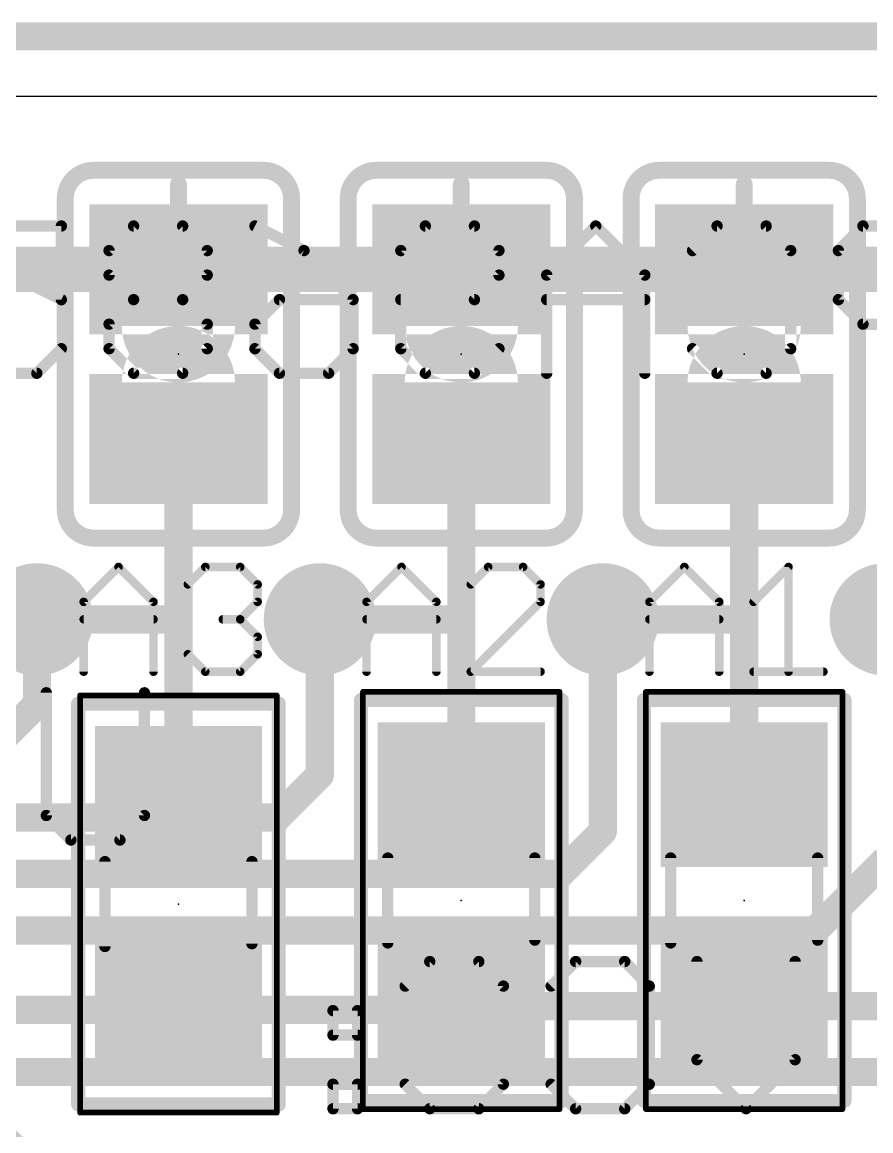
# Model space of a CAD drawing. Extents: x -31.2 to 31.8, y -0.1 to 26.1.
# Drawn here: x 13.46 to 21.08, y 16.11 to 26.06 of the extents above; entities that cross this region are included whole.
import ezdxf

# ---------------------------------------------------------------- set-up
doc = ezdxf.new("R2010")
doc.units = 0
for name, color, linetype in [('1', 12, 'CONTINUOUS'), ('16', 132, 'CONTINUOUS'), ('18', 110, 'CONTINUOUS'), ('20', 53, 'CONTINUOUS'), ('21', 40, 'CONTINUOUS'), ('22', 40, 'CONTINUOUS'), ('23', 53, 'CONTINUOUS'), ('39', 12, 'CONTINUOUS'), ('51', 253, 'CONTINUOUS')]:
    doc.layers.add(name, color=color, linetype=linetype)

# ---------------------------------------------------------------- blocks, each defined once
blk = doc.blocks.new('RECT')
blk.add_solid([(-0.5, -0.5), (0.5, -0.5), (-0.5, 0.5), (0.5, 0.5)])
blk = doc.blocks.new('ROUNDV')
at = {"const_width": 0.5}
blk.add_lwpolyline([(0, -0.25, 1), (0, 0.25, 1), (0, -0.25)], format="xyb", dxfattribs=at)

msp = doc.modelspace()

# ---------------------------------------------------------------- linework, layer by layer
at = {"layer": '1'}
for points, const_width in [([(12.319, 23.844), (14.859, 23.844)], 0.4064), ([(14.859, 23.844), (17.399, 23.844)], 0.4064), ([(17.399, 23.844), (19.939, 23.844)], 0.4064), ([(19.939, 23.844), (22.479, 23.844)], 0.4064), ([(14.859, 20.701), (14.859, 22.32)], 0.254), ([(17.399, 20.701), (17.399, 22.32)], 0.254), ([(19.939, 20.701), (19.939, 22.32)], 0.254), ([(13.589, 20.701), (14.859, 20.701)], 0.254), ([(14.859, 20.701), (14.859, 19.095)], 0.254), ([(16.129, 20.701), (17.399, 20.701)], 0.254), ([(17.399, 20.701), (17.399, 19.127)], 0.254), ([(18.669, 20.701), (19.939, 20.701)], 0.254), ([(19.939, 20.701), (19.939, 19.127)], 0.254), ([(12.319, 17.195), (14.859, 17.195)], 0.254), ([(14.859, 17.195), (17.367, 17.195)], 0.254), ([(17.367, 17.195), (17.399, 17.227)], 0.254), ([(17.399, 17.227), (19.939, 17.227)], 0.254), ([(19.939, 17.227), (22.479, 17.227)], 0.254), ([(13.208, 16.129), (13.716, 15.621)], 0.254)]:
    msp.add_lwpolyline(points, dxfattribs=dict(at, const_width=const_width))
for points, const_width in [([(14.859, 23.9456, 1), (14.859, 23.7424)], 0.2032), ([(14.859, 23.7424, 1), (14.859, 23.9456)], 0.2032), ([(17.399, 23.9456, 1), (17.399, 23.7424)], 0.2032), ([(17.399, 23.7424, 1), (17.399, 23.9456)], 0.2032), ([(19.939, 23.9456, 1), (19.939, 23.7424)], 0.2032), ([(19.939, 23.7424, 1), (19.939, 23.9456)], 0.2032), ([(14.9225, 22.32, 1), (14.7955, 22.32)], 0.127), ([(17.4625, 22.32, 1), (17.3355, 22.32)], 0.127), ([(20.0025, 22.32, 1), (19.8755, 22.32)], 0.127), ([(13.589, 20.7645, 1), (13.589, 20.6375)], 0.127), ([(14.9225, 20.701, 1), (14.7955, 20.701)], 0.127), ([(14.859, 20.6375, 1), (14.859, 20.7645)], 0.127), ([(16.129, 20.7645, 1), (16.129, 20.6375)], 0.127), ([(17.4625, 20.701, 1), (17.3355, 20.701)], 0.127), ([(17.399, 20.6375, 1), (17.399, 20.7645)], 0.127), ([(18.669, 20.7645, 1), (18.669, 20.6375)], 0.127), ([(20.0025, 20.701, 1), (19.8755, 20.701)], 0.127), ([(19.939, 20.6375, 1), (19.939, 20.7645)], 0.127), ([(14.7955, 20.701, 1), (14.9225, 20.701)], 0.127), ([(17.3355, 20.701, 1), (17.4625, 20.701)], 0.127), ([(19.8755, 20.701, 1), (20.0025, 20.701)], 0.127), ([(14.7955, 19.095, 1), (14.9225, 19.095)], 0.127), ([(17.3355, 19.127, 1), (17.4625, 19.127)], 0.127), ([(19.8755, 19.127, 1), (20.0025, 19.127)], 0.127), ([(14.859, 17.2585, 1), (14.859, 17.1315)], 0.127), ([(14.859, 17.1315, 1), (14.859, 17.2585)], 0.127), ([(17.399, 17.2905, 1), (17.399, 17.1635)], 0.127), ([(17.4439, 17.1821, 1), (17.3541, 17.2719)], 0.127), ([(17.367, 17.1315, 1), (17.367, 17.2585)], 0.127), ([(19.939, 17.2905, 1), (19.939, 17.1635)], 0.127), ([(19.939, 17.1635, 1), (19.939, 17.2905)], 0.127), ([(17.3221, 17.2399, 1), (17.4119, 17.1501)], 0.127)]:
    msp.add_lwpolyline(points, format="xyb", dxfattribs=dict(at, const_width=const_width))
at = {"layer": '16', "const_width": 0.254}
for points in [[(-31.115, 25.936), (31.663, 25.936)], [(13.589, 19.939), (13.589, 20.701)], [(16.129, 19.304), (16.129, 20.701)], [(18.669, 18.796), (18.669, 20.701)], [(13.081, 19.431), (13.589, 19.939)], [(15.748, 18.923), (16.129, 19.304)], [(-5.969, 18.923), (15.748, 18.923)], [(18.288, 18.415), (18.669, 18.796)], [(20.574, 17.907), (21.209, 18.542)], [(-4.445, 18.415), (18.288, 18.415)], [(0.254, 17.907), (20.574, 17.907)], [(3.851, 16.637), (29.21, 16.637)]]:
    msp.add_lwpolyline(points, dxfattribs=at)
at = {"layer": '16', "const_width": 0.127}
for points in [[(13.6525, 20.701, 1), (13.5255, 20.701)], [(16.1925, 20.701, 1), (16.0655, 20.701)], [(18.7325, 20.701, 1), (18.6055, 20.701)], [(13.6339, 19.8941, 1), (13.5441, 19.9839)], [(13.5255, 19.939, 1), (13.6525, 19.939)], [(16.1739, 19.2591, 1), (16.0841, 19.3489)], [(16.0655, 19.304, 1), (16.1925, 19.304)], [(15.7031, 18.9679, 1), (15.7929, 18.8781)], [(15.748, 18.8595, 1), (15.748, 18.9865)], [(18.7139, 18.7511, 1), (18.6241, 18.8409)], [(18.6055, 18.796, 1), (18.7325, 18.796)], [(18.2431, 18.4599, 1), (18.3329, 18.3701)], [(18.288, 18.3515, 1), (18.288, 18.4785)], [(20.574, 17.8435, 1), (20.574, 17.9705)], [(20.5291, 17.9519, 1), (20.6189, 17.8621)]]:
    msp.add_lwpolyline(points, format="xyb", dxfattribs=at)
at = {"layer": '20'}
msp.add_line((-27.94, 25.4), (27.94, 25.4), dxfattribs=at)
at = {"layer": '21'}
for points, const_width in [([(14.097, 24.733, 0.4142), (13.843, 24.479)], 0.1524), ([(14.097, 24.7711, 1), (14.097, 24.6949)], 0.0762), ([(14.097, 24.6949, 1), (14.097, 24.7711)], 0.0762), ([(15.875, 24.479, 0.4142), (15.621, 24.733)], 0.1524), ([(15.621, 24.7711, 1), (15.621, 24.6949)], 0.0762), ([(15.621, 24.6949, 1), (15.621, 24.7711)], 0.0762), ([(16.637, 24.733, 0.4142), (16.383, 24.479)], 0.1524), ([(16.637, 24.7711, 1), (16.637, 24.6949)], 0.0762), ([(16.637, 24.6949, 1), (16.637, 24.7711)], 0.0762), ([(18.415, 24.479, 0.4142), (18.161, 24.733)], 0.1524), ([(18.161, 24.7711, 1), (18.161, 24.6949)], 0.0762), ([(18.161, 24.6949, 1), (18.161, 24.7711)], 0.0762), ([(19.177, 24.733, 0.4142), (18.923, 24.479)], 0.1524), ([(19.177, 24.7711, 1), (19.177, 24.6949)], 0.0762), ([(19.177, 24.6949, 1), (19.177, 24.7711)], 0.0762), ([(20.955, 24.479, 0.4142), (20.701, 24.733)], 0.1524), ([(20.701, 24.7711, 1), (20.701, 24.6949)], 0.0762), ([(20.701, 24.6949, 1), (20.701, 24.7711)], 0.0762), ([(13.8811, 24.479, 1), (13.8049, 24.479)], 0.0762), ([(13.8049, 24.479, 1), (13.8811, 24.479)], 0.0762), ([(15.9131, 24.479, 1), (15.8369, 24.479)], 0.0762), ([(15.8369, 24.479, 1), (15.9131, 24.479)], 0.0762), ([(16.4211, 24.479, 1), (16.3449, 24.479)], 0.0762), ([(16.3449, 24.479, 1), (16.4211, 24.479)], 0.0762), ([(18.4531, 24.479, 1), (18.3769, 24.479)], 0.0762), ([(18.3769, 24.479, 1), (18.4531, 24.479)], 0.0762), ([(18.9611, 24.479, 1), (18.8849, 24.479)], 0.0762), ([(18.8849, 24.479, 1), (18.9611, 24.479)], 0.0762), ([(20.9931, 24.479, 1), (20.9169, 24.479)], 0.0762), ([(20.9169, 24.479, 1), (20.9931, 24.479)], 0.0762), ([(13.843, 21.685, 0.4142), (14.097, 21.431)], 0.1524), ([(13.8811, 21.685, 1), (13.8049, 21.685)], 0.0762), ([(13.8049, 21.685, 1), (13.8811, 21.685)], 0.0762), ([(15.621, 21.431, 0.4142), (15.875, 21.685)], 0.1524), ([(15.9131, 21.685, 1), (15.8369, 21.685)], 0.0762), ([(15.8369, 21.685, 1), (15.9131, 21.685)], 0.0762), ([(16.383, 21.685, 0.4142), (16.637, 21.431)], 0.1524), ([(16.4211, 21.685, 1), (16.3449, 21.685)], 0.0762), ([(16.3449, 21.685, 1), (16.4211, 21.685)], 0.0762), ([(18.161, 21.431, 0.4142), (18.415, 21.685)], 0.1524), ([(18.4531, 21.685, 1), (18.3769, 21.685)], 0.0762), ([(18.3769, 21.685, 1), (18.4531, 21.685)], 0.0762), ([(18.923, 21.685, 0.4142), (19.177, 21.431)], 0.1524), ([(18.9611, 21.685, 1), (18.8849, 21.685)], 0.0762), ([(18.8849, 21.685, 1), (18.9611, 21.685)], 0.0762), ([(20.701, 21.431, 0.4142), (20.955, 21.685)], 0.1524), ([(20.9931, 21.685, 1), (20.9169, 21.685)], 0.0762), ([(20.9169, 21.685, 1), (20.9931, 21.685)], 0.0762), ([(14.097, 21.4691, 1), (14.097, 21.3929)], 0.0762), ([(14.097, 21.3929, 1), (14.097, 21.4691)], 0.0762), ([(15.621, 21.4691, 1), (15.621, 21.3929)], 0.0762), ([(15.621, 21.3929, 1), (15.621, 21.4691)], 0.0762), ([(16.637, 21.4691, 1), (16.637, 21.3929)], 0.0762), ([(16.637, 21.3929, 1), (16.637, 21.4691)], 0.0762), ([(18.161, 21.4691, 1), (18.161, 21.3929)], 0.0762), ([(18.161, 21.3929, 1), (18.161, 21.4691)], 0.0762), ([(19.177, 21.4691, 1), (19.177, 21.3929)], 0.0762), ([(19.177, 21.3929, 1), (19.177, 21.4691)], 0.0762), ([(20.701, 21.4691, 1), (20.701, 21.3929)], 0.0762), ([(20.701, 21.3929, 1), (20.701, 21.4691)], 0.0762), ([(14.3351, 21.1852, 1), (14.3082, 21.1582)], 0.0381), ([(14.3351, 21.1582, 1), (14.3082, 21.1852)], 0.0381), ([(15.1004, 21.1908, 1), (15.1004, 21.1527)], 0.0381), ([(15.1139, 21.1582, 1), (15.0869, 21.1852)], 0.0381), ([(15.4274, 21.1852, 1), (15.4004, 21.1582)], 0.0381), ([(15.4139, 21.1527, 1), (15.4139, 21.1908)], 0.0381), ([(16.8751, 21.1852, 1), (16.8482, 21.1582)], 0.0381), ([(16.8751, 21.1582, 1), (16.8482, 21.1852)], 0.0381), ([(17.6404, 21.1908, 1), (17.6404, 21.1527)], 0.0381), ([(17.6539, 21.1582, 1), (17.6269, 21.1852)], 0.0381), ([(17.9674, 21.1852, 1), (17.9404, 21.1582)], 0.0381), ([(17.9539, 21.1527, 1), (17.9539, 21.1908)], 0.0381), ([(19.4151, 21.1852, 1), (19.3882, 21.1582)], 0.0381), ([(19.4151, 21.1582, 1), (19.3882, 21.1852)], 0.0381), ([(20.3562, 21.1717, 1), (20.3181, 21.1717)], 0.0381), ([(20.3506, 21.1582, 1), (20.3237, 21.1852)], 0.0381), ([(14.9301, 21.0284, 1), (14.9571, 21.0015)], 0.0381), ([(15.5897, 21.0149, 1), (15.5516, 21.0149)], 0.0381), ([(15.5572, 21.0015, 1), (15.5842, 21.0284)], 0.0381), ([(17.4701, 21.0284, 1), (17.4971, 21.0015)], 0.0381), ([(18.1297, 21.0149, 1), (18.0916, 21.0149)], 0.0381), ([(18.0972, 21.0015, 1), (18.1242, 21.0284)], 0.0381), ([(13.9946, 20.8716, 1), (14.0216, 20.8447)], 0.0381), ([(14.0272, 20.8582, 1), (13.9891, 20.8582)], 0.0381), ([(14.6542, 20.8582, 1), (14.6161, 20.8582)], 0.0381), ([(14.6217, 20.8447, 1), (14.6486, 20.8716)], 0.0381), ([(15.5516, 20.8582, 1), (15.5897, 20.8582)], 0.0381), ([(15.5842, 20.8447, 1), (15.5572, 20.8716)], 0.0381), ([(16.5672, 20.8582, 1), (16.5291, 20.8582)], 0.0381), ([(16.5346, 20.8716, 1), (16.5616, 20.8447)], 0.0381), ([(17.1942, 20.8582, 1), (17.1561, 20.8582)], 0.0381), ([(17.1617, 20.8447, 1), (17.1886, 20.8716)], 0.0381), ([(18.0916, 20.8582, 1), (18.1297, 20.8582)], 0.0381), ([(18.1242, 20.8447, 1), (18.0972, 20.8716)], 0.0381), ([(19.1072, 20.8582, 1), (19.0691, 20.8582)], 0.0381), ([(19.0746, 20.8716, 1), (19.1016, 20.8447)], 0.0381), ([(19.7342, 20.8582, 1), (19.6961, 20.8582)], 0.0381), ([(19.7017, 20.8447, 1), (19.7286, 20.8716)], 0.0381), ([(20.0101, 20.8716, 1), (20.0371, 20.8447)], 0.0381), ([(14.0081, 20.7204, 1), (14.0081, 20.6823)], 0.0381), ([(14.6352, 20.6823, 1), (14.6352, 20.7204)], 0.0381), ([(15.2572, 20.7204, 1), (15.2572, 20.6823)], 0.0381), ([(15.4274, 20.7149, 1), (15.4004, 20.6879)], 0.0381), ([(15.4004, 20.7149, 1), (15.4274, 20.6879)], 0.0381), ([(15.4139, 20.6823, 1), (15.4139, 20.7204)], 0.0381), ([(16.5481, 20.7204, 1), (16.5481, 20.6823)], 0.0381), ([(17.1752, 20.6823, 1), (17.1752, 20.7204)], 0.0381), ([(19.0881, 20.7204, 1), (19.0881, 20.6823)], 0.0381), ([(19.7152, 20.6823, 1), (19.7152, 20.7204)], 0.0381), ([(15.5897, 20.5446, 1), (15.5516, 20.5446)], 0.0381), ([(15.5572, 20.5312, 1), (15.5842, 20.5581)], 0.0381), ([(14.9571, 20.4013, 1), (14.9301, 20.3744)], 0.0381), ([(15.5516, 20.3879, 1), (15.5897, 20.3879)], 0.0381), ([(15.5842, 20.3744, 1), (15.5572, 20.4013)], 0.0381), ([(13.9891, 20.2311, 1), (14.0272, 20.2311)], 0.0381), ([(14.6161, 20.2311, 1), (14.6542, 20.2311)], 0.0381), ([(15.1004, 20.2502, 1), (15.1004, 20.2121)], 0.0381), ([(15.0869, 20.2176, 1), (15.1139, 20.2446)], 0.0381), ([(15.4004, 20.2446, 1), (15.4274, 20.2176)], 0.0381), ([(15.4139, 20.2121, 1), (15.4139, 20.2502)], 0.0381), ([(16.5291, 20.2311, 1), (16.5672, 20.2311)], 0.0381), ([(17.1561, 20.2311, 1), (17.1942, 20.2311)], 0.0381), ([(17.4836, 20.2502, 1), (17.4836, 20.2121)], 0.0381), ([(17.4701, 20.2446, 1), (17.4971, 20.2176)], 0.0381), ([(18.1107, 20.2121, 1), (18.1107, 20.2502)], 0.0381), ([(19.0691, 20.2311, 1), (19.1072, 20.2311)], 0.0381), ([(19.6961, 20.2311, 1), (19.7342, 20.2311)], 0.0381), ([(20.0236, 20.2502, 1), (20.0236, 20.2121)], 0.0381), ([(20.3181, 20.2311, 1), (20.3562, 20.2311)], 0.0381), ([(20.6507, 20.2121, 1), (20.6507, 20.2502)], 0.0381), ([(13.959, 19.9767, 1), (13.959, 19.9133)], 0.0635), ([(13.9908, 19.945, 1), (13.9273, 19.945)], 0.0635), ([(15.7908, 19.945, 1), (15.7272, 19.945)], 0.0635), ([(15.759, 19.9133, 1), (15.759, 19.9767)], 0.0635), ([(16.499, 20.0087, 1), (16.499, 19.9453)], 0.0635), ([(16.5308, 19.977, 1), (16.4673, 19.977)], 0.0635), ([(18.3307, 19.977, 1), (18.2673, 19.977)], 0.0635), ([(18.299, 19.9453, 1), (18.299, 20.0087)], 0.0635), ([(19.0708, 19.977, 1), (19.0073, 19.977)], 0.0635), ([(19.039, 20.0087, 1), (19.039, 19.9453)], 0.0635), ([(20.8708, 19.977, 1), (20.8073, 19.977)], 0.0635), ([(20.839, 19.9453, 1), (20.839, 20.0087)], 0.0635), ([(16.499, 16.4088, 1), (16.499, 16.3453)], 0.0635), ([(18.299, 16.3453, 1), (18.299, 16.4088)], 0.0635), ([(19.039, 16.4088, 1), (19.039, 16.3453)], 0.0635), ([(20.839, 16.3453, 1), (20.839, 16.4088)], 0.0635), ([(13.959, 16.3768, 1), (13.959, 16.3133)], 0.0635), ([(13.9273, 16.345, 1), (13.9908, 16.345)], 0.0635), ([(15.7272, 16.345, 1), (15.7908, 16.345)], 0.0635), ([(15.759, 16.3133, 1), (15.759, 16.3768)], 0.0635), ([(16.4673, 16.377, 1), (16.5308, 16.377)], 0.0635), ([(18.2673, 16.377, 1), (18.3307, 16.377)], 0.0635), ([(19.0073, 16.377, 1), (19.0708, 16.377)], 0.0635), ([(20.8073, 16.377, 1), (20.8708, 16.377)], 0.0635)]:
    msp.add_lwpolyline(points, format="xyb", dxfattribs=dict(at, const_width=const_width))
for points, const_width in [([(14.097, 24.733), (15.621, 24.733)], 0.1524), ([(16.637, 24.733), (18.161, 24.733)], 0.1524), ([(19.177, 24.733), (20.701, 24.733)], 0.1524), ([(13.843, 21.685), (13.843, 24.479)], 0.1524), ([(15.875, 24.479), (15.875, 21.685)], 0.1524), ([(16.383, 21.685), (16.383, 24.479)], 0.1524), ([(18.415, 24.479), (18.415, 21.685)], 0.1524), ([(18.923, 21.685), (18.923, 24.479)], 0.1524), ([(20.955, 24.479), (20.955, 21.685)], 0.1524), ([(14.097, 21.431), (15.621, 21.431)], 0.1524), ([(16.637, 21.431), (18.161, 21.431)], 0.1524), ([(19.177, 21.431), (20.701, 21.431)], 0.1524), ([(14.0081, 20.8582), (14.3216, 21.1717)], 0.0762), ([(14.3216, 21.1717), (14.6352, 20.8582)], 0.0762), ([(14.9436, 21.0149), (15.1004, 21.1717)], 0.0762), ([(15.1004, 21.1717), (15.4139, 21.1717)], 0.0762), ([(15.4139, 21.1717), (15.5707, 21.0149)], 0.0762), ([(16.5481, 20.8582), (16.8616, 21.1717)], 0.0762), ([(16.8616, 21.1717), (17.1752, 20.8582)], 0.0762), ([(17.6404, 21.1717), (17.4836, 21.0149)], 0.0762), ([(17.9539, 21.1717), (17.6404, 21.1717)], 0.0762), ([(18.1107, 21.0149), (17.9539, 21.1717)], 0.0762), ([(19.0881, 20.8582), (19.4016, 21.1717)], 0.0762), ([(19.4016, 21.1717), (19.7152, 20.8582)], 0.0762), ([(20.0236, 20.8582), (20.3372, 21.1717)], 0.0762), ([(20.3372, 21.1717), (20.3372, 20.2311)], 0.0762), ([(15.5707, 21.0149), (15.5707, 20.8582)], 0.0762), ([(18.1107, 20.8582), (18.1107, 21.0149)], 0.0762), ([(14.0081, 20.2311), (14.0081, 20.8582)], 0.0762), ([(14.6352, 20.8582), (14.6352, 20.2311)], 0.0762), ([(15.5707, 20.8582), (15.4139, 20.7014)], 0.0762), ([(16.5481, 20.2311), (16.5481, 20.8582)], 0.0762), ([(17.1752, 20.8582), (17.1752, 20.2311)], 0.0762), ([(17.4836, 20.2311), (18.1107, 20.8582)], 0.0762), ([(19.0881, 20.2311), (19.0881, 20.8582)], 0.0762), ([(19.7152, 20.8582), (19.7152, 20.2311)], 0.0762), ([(14.0081, 20.7014), (14.6352, 20.7014)], 0.0762), ([(15.4139, 20.7014), (15.2572, 20.7014)], 0.0762), ([(15.4139, 20.7014), (15.5707, 20.5446)], 0.0762), ([(16.5481, 20.7014), (17.1752, 20.7014)], 0.0762), ([(19.0881, 20.7014), (19.7152, 20.7014)], 0.0762), ([(15.5707, 20.5446), (15.5707, 20.3879)], 0.0762), ([(15.1004, 20.2311), (14.9436, 20.3879)], 0.0762), ([(15.5707, 20.3879), (15.4139, 20.2311)], 0.0762), ([(15.4139, 20.2311), (15.1004, 20.2311)], 0.0762), ([(18.1107, 20.2311), (17.4836, 20.2311)], 0.0762), ([(20.0236, 20.2311), (20.6507, 20.2311)], 0.0762), ([(13.959, 19.945), (15.759, 19.945)], 0.127), ([(13.959, 16.345), (13.959, 19.945)], 0.127), ([(15.759, 19.945), (15.759, 16.345)], 0.127), ([(16.499, 19.977), (18.299, 19.977)], 0.127), ([(16.499, 16.377), (16.499, 19.977)], 0.127), ([(18.299, 19.977), (18.299, 16.377)], 0.127), ([(19.039, 19.977), (20.839, 19.977)], 0.127), ([(19.039, 16.377), (19.039, 19.977)], 0.127), ([(20.839, 19.977), (20.839, 16.377)], 0.127), ([(18.299, 16.377), (16.499, 16.377)], 0.127), ([(20.839, 16.377), (19.039, 16.377)], 0.127), ([(15.759, 16.345), (13.959, 16.345)], 0.127)]:
    msp.add_lwpolyline(points, dxfattribs=dict(at, const_width=const_width))
at = {"layer": '22', "const_width": 0.1016}
for points in [[(12.9266, 24.2327), (13.8079, 24.2327)], [(13.8079, 24.2327), (13.8079, 23.5718)], [(14.4566, 24.2327), (14.2363, 24.0124)], [(14.8973, 24.2327), (14.4566, 24.2327)], [(15.1176, 24.0124), (14.8973, 24.2327)], [(15.546, 24.2327), (15.9867, 24.0124)], [(16.8557, 24.0124), (17.0761, 24.2327)], [(17.0761, 24.2327), (17.5167, 24.2327)], [(17.5167, 24.2327), (17.737, 24.0124)], [(18.6061, 24.2327), (18.1655, 23.7921)], [(19.0467, 23.7921), (18.6061, 24.2327)], [(19.4752, 24.0124), (19.6955, 24.2327)], [(19.6955, 24.2327), (20.1362, 24.2327)], [(20.1362, 24.2327), (20.3565, 24.0124)], [(21.0052, 24.2327), (20.7849, 24.0124)], [(21.6662, 24.2327), (21.0052, 24.2327)], [(14.2363, 24.0124), (14.2363, 23.7921)], [(15.1176, 23.7921), (15.1176, 24.0124)], [(15.9867, 24.0124), (16.4273, 23.5718)], [(16.8557, 23.1311), (16.8557, 24.0124)], [(17.737, 24.0124), (17.737, 23.7921)], [(20.3565, 24.0124), (20.3565, 23.1311)], [(20.7849, 24.0124), (20.7849, 23.5718)], [(13.8079, 23.5718), (13.3672, 23.7921)], [(14.2363, 23.7921), (14.4566, 23.5718)], [(14.8973, 23.5718), (15.1176, 23.7921)], [(17.737, 23.7921), (17.5167, 23.5718)], [(18.1655, 23.7921), (18.1655, 22.9108)], [(19.0467, 22.9108), (19.0467, 23.7921)], [(14.4566, 23.5718), (14.2363, 23.3514)], [(14.8973, 23.5718), (14.4566, 23.5718)], [(15.1176, 23.3514), (14.8973, 23.5718)], [(15.546, 23.3514), (15.7663, 23.5718)], [(15.7663, 23.5718), (16.4273, 23.5718)], [(16.4273, 23.5718), (16.4273, 23.1311)], [(17.5167, 23.5718), (16.8557, 23.5718)], [(19.0467, 23.5718), (18.1655, 23.5718)], [(20.7849, 23.5718), (21.0052, 23.3514)], [(14.2363, 23.3514), (14.2363, 23.1311)], [(15.1176, 23.1311), (15.1176, 23.3514)], [(15.546, 23.1311), (15.546, 23.3514)], [(21.0052, 23.3514), (21.6662, 23.3514)], [(13.5875, 22.9108), (13.8079, 23.1311)], [(14.2363, 23.1311), (14.4566, 22.9108)], [(14.8973, 22.9108), (15.1176, 23.1311)], [(15.7663, 22.9108), (15.546, 23.1311)], [(16.4273, 23.1311), (16.207, 22.9108)], [(17.0761, 22.9108), (16.8557, 23.1311)], [(17.737, 23.1311), (17.5167, 22.9108)], [(19.6955, 22.9108), (19.4752, 23.1311)], [(20.3565, 23.1311), (20.1362, 22.9108)], [(13.1469, 22.9108), (13.5875, 22.9108)], [(14.4566, 22.9108), (14.8973, 22.9108)], [(16.207, 22.9108), (15.7663, 22.9108)], [(17.5167, 22.9108), (17.0761, 22.9108)], [(20.1362, 22.9108), (19.6955, 22.9108)], [(13.6729, 18.9401), (13.6729, 20.0417)], [(14.5542, 20.0417), (14.5542, 18.9401)], [(13.8932, 18.7198), (13.6729, 18.9401)], [(14.5542, 18.9401), (14.3339, 18.7198)], [(14.3339, 18.7198), (13.8932, 18.7198)], [(16.8955, 17.4084), (17.1158, 17.6287)], [(17.1158, 17.6287), (17.5564, 17.6287)], [(17.5564, 17.6287), (17.7767, 17.4084)], [(18.2052, 17.4084), (18.4255, 17.6287)], [(18.4255, 17.6287), (18.8662, 17.6287)], [(18.8662, 17.6287), (19.0865, 17.4084)], [(19.5149, 16.7474), (19.5149, 17.6287)], [(20.3962, 17.6287), (20.3962, 16.7474)], [(17.7767, 17.4084), (17.7767, 16.5271)], [(19.0865, 17.4084), (19.0865, 16.5271)], [(16.467, 17.1881), (16.2467, 17.1881)], [(16.2467, 17.1881), (16.2467, 16.9678)], [(16.467, 16.9678), (16.467, 17.1881)], [(16.2467, 16.9678), (16.467, 16.9678)], [(19.9556, 16.3068), (19.5149, 16.7474)], [(20.3962, 16.7474), (19.9556, 16.3068)], [(16.467, 16.5271), (16.2467, 16.5271)], [(16.2467, 16.5271), (16.2467, 16.3068)], [(16.467, 16.3068), (16.467, 16.5271)], [(17.1158, 16.3068), (16.8955, 16.5271)], [(17.7767, 16.5271), (17.5564, 16.3068)], [(18.4255, 16.3068), (18.2052, 16.5271)], [(19.0865, 16.5271), (18.8662, 16.3068)], [(16.2467, 16.3068), (16.467, 16.3068)], [(17.5564, 16.3068), (17.1158, 16.3068)], [(18.8662, 16.3068), (18.4255, 16.3068)]]:
    msp.add_lwpolyline(points, dxfattribs=at)
at = {"layer": '22', "const_width": 0.0508}
for points in [[(13.8332, 24.2327, 1), (13.7825, 24.2327)], [(13.8079, 24.2073, 1), (13.8079, 24.2581)], [(14.4566, 24.2581, 1), (14.4566, 24.2073)], [(14.4746, 24.2148, 1), (14.4387, 24.2507)], [(14.9152, 24.2507, 1), (14.8793, 24.2148)], [(14.8973, 24.2073, 1), (14.8973, 24.2581)], [(15.5574, 24.2554, 1), (15.5347, 24.21)], [(17.0761, 24.2581, 1), (17.0761, 24.2073)], [(17.094, 24.2148, 1), (17.0581, 24.2507)], [(17.5347, 24.2507, 1), (17.4987, 24.2148)], [(17.5167, 24.2073, 1), (17.5167, 24.2581)], [(18.6241, 24.2507, 1), (18.5881, 24.2148)], [(18.6241, 24.2148, 1), (18.5881, 24.2507)], [(19.6955, 24.2581, 1), (19.6955, 24.2073)], [(19.7135, 24.2148, 1), (19.6776, 24.2507)], [(20.1541, 24.2507, 1), (20.1182, 24.2148)], [(20.1362, 24.2073, 1), (20.1362, 24.2581)], [(21.0052, 24.2581, 1), (21.0052, 24.2073)], [(21.0232, 24.2148, 1), (20.9873, 24.2507)], [(14.2183, 24.0304, 1), (14.2543, 23.9944)], [(14.2617, 24.0124, 1), (14.2109, 24.0124)], [(15.143, 24.0124, 1), (15.0922, 24.0124)], [(15.0996, 23.9944, 1), (15.1355, 24.0304)], [(16.0046, 24.0304, 1), (15.9687, 23.9944)], [(15.9753, 23.9897, 1), (15.998, 24.0351)], [(16.8811, 24.0124, 1), (16.8303, 24.0124)], [(16.8378, 24.0304, 1), (16.8737, 23.9944)], [(17.7624, 24.0124, 1), (17.7116, 24.0124)], [(17.7191, 23.9944, 1), (17.755, 24.0304)], [(19.4572, 24.0304, 1), (19.4932, 23.9944)], [(20.3819, 24.0124, 1), (20.3311, 24.0124)], [(20.3385, 23.9944, 1), (20.3744, 24.0304)], [(20.8103, 24.0124, 1), (20.7595, 24.0124)], [(20.767, 24.0304, 1), (20.8029, 23.9944)], [(14.2543, 23.81, 1), (14.2183, 23.7741)], [(14.2109, 23.7921, 1), (14.2617, 23.7921)], [(15.0922, 23.7921, 1), (15.143, 23.7921)], [(15.1355, 23.7741, 1), (15.0996, 23.81)], [(17.7116, 23.7921, 1), (17.7624, 23.7921)], [(17.755, 23.7741, 1), (17.7191, 23.81)], [(18.1909, 23.7921, 1), (18.1401, 23.7921)], [(18.1475, 23.81, 1), (18.1834, 23.7741)], [(19.0722, 23.7921, 1), (19.0213, 23.7921)], [(19.0288, 23.7741, 1), (19.0647, 23.81)], [(13.7825, 23.5718, 1), (13.8332, 23.5718)], [(13.7965, 23.549, 1), (13.8192, 23.5945)], [(14.4566, 23.5972, 1), (14.4566, 23.5464)], [(14.4746, 23.5538, 1), (14.4387, 23.5897)], [(14.4387, 23.5538, 1), (14.4746, 23.5897)], [(14.9152, 23.5897, 1), (14.8793, 23.5538)], [(14.8793, 23.5897, 1), (14.9152, 23.5538)], [(14.8973, 23.5464, 1), (14.8973, 23.5972)], [(15.7663, 23.5972, 1), (15.7663, 23.5464)], [(15.7843, 23.5538, 1), (15.7484, 23.5897)], [(16.4527, 23.5718, 1), (16.4019, 23.5718)], [(16.4093, 23.5538, 1), (16.4453, 23.5897)], [(16.4273, 23.5464, 1), (16.4273, 23.5972)], [(16.8557, 23.5972, 1), (16.8557, 23.5464)], [(17.4987, 23.5897, 1), (17.5347, 23.5538)], [(17.5167, 23.5464, 1), (17.5167, 23.5972)], [(18.1655, 23.5972, 1), (18.1655, 23.5464)], [(19.0467, 23.5464, 1), (19.0467, 23.5972)], [(20.7595, 23.5718, 1), (20.8103, 23.5718)], [(20.8029, 23.5897, 1), (20.767, 23.5538)], [(14.2617, 23.3514, 1), (14.2109, 23.3514)], [(14.2183, 23.3694, 1), (14.2543, 23.3335)], [(15.143, 23.3514, 1), (15.0922, 23.3514)], [(15.0996, 23.3335, 1), (15.1355, 23.3694)], [(15.5714, 23.3514, 1), (15.5206, 23.3514)], [(15.5281, 23.3694, 1), (15.564, 23.3335)], [(21.0052, 23.3768, 1), (21.0052, 23.326)], [(20.9873, 23.3335, 1), (21.0232, 23.3694)], [(13.8258, 23.1132, 1), (13.7899, 23.1491)], [(14.2543, 23.1491, 1), (14.2183, 23.1132)], [(14.2109, 23.1311, 1), (14.2617, 23.1311)], [(15.0922, 23.1311, 1), (15.143, 23.1311)], [(15.1355, 23.1132, 1), (15.0996, 23.1491)], [(15.5206, 23.1311, 1), (15.5714, 23.1311)], [(15.564, 23.1491, 1), (15.5281, 23.1132)], [(16.4019, 23.1311, 1), (16.4527, 23.1311)], [(16.4453, 23.1132, 1), (16.4093, 23.1491)], [(16.8303, 23.1311, 1), (16.8811, 23.1311)], [(16.8737, 23.1491, 1), (16.8378, 23.1132)], [(17.755, 23.1132, 1), (17.7191, 23.1491)], [(19.4932, 23.1491, 1), (19.4572, 23.1132)], [(20.3311, 23.1311, 1), (20.3819, 23.1311)], [(20.3744, 23.1132, 1), (20.3385, 23.1491)], [(13.5696, 22.9288, 1), (13.6055, 22.8928)], [(13.5875, 22.8854, 1), (13.5875, 22.9362)], [(14.4566, 22.9362, 1), (14.4566, 22.8854)], [(14.4387, 22.8928, 1), (14.4746, 22.9288)], [(14.8793, 22.9288, 1), (14.9152, 22.8928)], [(14.8973, 22.8854, 1), (14.8973, 22.9362)], [(15.7663, 22.9362, 1), (15.7663, 22.8854)], [(15.7484, 22.8928, 1), (15.7843, 22.9288)], [(16.189, 22.9288, 1), (16.2249, 22.8928)], [(16.207, 22.8854, 1), (16.207, 22.9362)], [(17.0761, 22.9362, 1), (17.0761, 22.8854)], [(17.0581, 22.8928, 1), (17.094, 22.9288)], [(17.4987, 22.9288, 1), (17.5347, 22.8928)], [(17.5167, 22.8854, 1), (17.5167, 22.9362)], [(18.1401, 22.9108, 1), (18.1909, 22.9108)], [(19.0213, 22.9108, 1), (19.0722, 22.9108)], [(19.6955, 22.9362, 1), (19.6955, 22.8854)], [(19.6776, 22.8928, 1), (19.7135, 22.9288)], [(20.1182, 22.9288, 1), (20.1541, 22.8928)], [(20.1362, 22.8854, 1), (20.1362, 22.9362)], [(13.6983, 20.0417, 1), (13.6475, 20.0417)], [(14.5796, 20.0417, 1), (14.5288, 20.0417)], [(13.6475, 18.9401, 1), (13.6983, 18.9401)], [(13.6909, 18.9581, 1), (13.655, 18.9222)], [(14.5288, 18.9401, 1), (14.5796, 18.9401)], [(14.5722, 18.9222, 1), (14.5362, 18.9581)], [(13.8932, 18.7452, 1), (13.8932, 18.6944)], [(13.8753, 18.7018, 1), (13.9112, 18.7378)], [(14.3159, 18.7378, 1), (14.3518, 18.7018)], [(14.3339, 18.6944, 1), (14.3339, 18.7452)], [(17.1158, 17.6541, 1), (17.1158, 17.6033)], [(17.1337, 17.6108, 1), (17.0978, 17.6467)], [(17.5744, 17.6467, 1), (17.5385, 17.6108)], [(17.5564, 17.6033, 1), (17.5564, 17.6541)], [(18.4255, 17.6541, 1), (18.4255, 17.6033)], [(18.4435, 17.6108, 1), (18.4076, 17.6467)], [(18.8841, 17.6467, 1), (18.8482, 17.6108)], [(18.8662, 17.6033, 1), (18.8662, 17.6541)], [(19.5403, 17.6287, 1), (19.4895, 17.6287)], [(20.4216, 17.6287, 1), (20.3708, 17.6287)], [(16.8775, 17.4264, 1), (16.9134, 17.3904)], [(17.8022, 17.4084, 1), (17.7513, 17.4084)], [(17.7588, 17.3904, 1), (17.7947, 17.4264)], [(18.1872, 17.4264, 1), (18.2232, 17.3904)], [(19.1119, 17.4084, 1), (19.0611, 17.4084)], [(19.0685, 17.3904, 1), (19.1044, 17.4264)], [(16.2467, 17.2135, 1), (16.2467, 17.1627)], [(16.2721, 17.1881, 1), (16.2213, 17.1881)], [(16.4924, 17.1881, 1), (16.4416, 17.1881)], [(16.467, 17.1627, 1), (16.467, 17.2135)], [(16.2467, 16.9932, 1), (16.2467, 16.9424)], [(16.2213, 16.9678, 1), (16.2721, 16.9678)], [(16.4416, 16.9678, 1), (16.4924, 16.9678)], [(16.467, 16.9424, 1), (16.467, 16.9932)], [(19.4895, 16.7474, 1), (19.5403, 16.7474)], [(19.5329, 16.7654, 1), (19.497, 16.7295)], [(20.3708, 16.7474, 1), (20.4216, 16.7474)], [(20.4142, 16.7295, 1), (20.3782, 16.7654)], [(16.2467, 16.5525, 1), (16.2467, 16.5017)], [(16.2721, 16.5271, 1), (16.2213, 16.5271)], [(16.4924, 16.5271, 1), (16.4416, 16.5271)], [(16.467, 16.5017, 1), (16.467, 16.5525)], [(16.9134, 16.5451, 1), (16.8775, 16.5092)], [(17.7513, 16.5271, 1), (17.8022, 16.5271)], [(17.7947, 16.5092, 1), (17.7588, 16.5451)], [(18.2232, 16.5451, 1), (18.1872, 16.5092)], [(19.0611, 16.5271, 1), (19.1119, 16.5271)], [(19.1044, 16.5092, 1), (19.0685, 16.5451)], [(16.2467, 16.3322, 1), (16.2467, 16.2814)], [(16.2213, 16.3068, 1), (16.2721, 16.3068)], [(16.4416, 16.3068, 1), (16.4924, 16.3068)], [(16.467, 16.2814, 1), (16.467, 16.3322)], [(17.1158, 16.3322, 1), (17.1158, 16.2814)], [(17.0978, 16.2888, 1), (17.1337, 16.3248)], [(17.5385, 16.3248, 1), (17.5744, 16.2888)], [(17.5564, 16.2814, 1), (17.5564, 16.3322)], [(18.4255, 16.3322, 1), (18.4255, 16.2814)], [(18.4076, 16.2888, 1), (18.4435, 16.3248)], [(18.8482, 16.3248, 1), (18.8841, 16.2888)], [(18.8662, 16.2814, 1), (18.8662, 16.3322)], [(19.9376, 16.3248, 1), (19.9735, 16.2888)], [(19.9376, 16.2888, 1), (19.9735, 16.3248)]]:
    msp.add_lwpolyline(points, format="xyb", dxfattribs=at)
at = {"layer": '23'}
for p in [(14.859, 23.082), (17.399, 23.082), (19.939, 23.082), (14.859, 18.145), (17.399, 18.177), (19.939, 18.177)]:
    msp.add_point(p, dxfattribs=at)
at = {"layer": '39', "const_width": 0.0508}
for points in [[(13.976, 16.272), (13.976, 20.018)], [(13.976, 20.018), (15.742, 20.018)], [(15.742, 20.018), (15.742, 16.272)], [(16.516, 16.304), (16.516, 20.05)], [(16.516, 20.05), (18.282, 20.05)], [(18.282, 20.05), (18.282, 16.304)], [(19.056, 16.304), (19.056, 20.05)], [(19.056, 20.05), (20.822, 20.05)], [(20.822, 20.05), (20.822, 16.304)], [(18.282, 16.304), (16.516, 16.304)], [(20.822, 16.304), (19.056, 16.304)], [(15.742, 16.272), (13.976, 16.272)]]:
    msp.add_lwpolyline(points, dxfattribs=at)
at = {"layer": '39', "const_width": 0.0254}
for points in [[(13.9887, 20.018, 1), (13.9633, 20.018)], [(13.976, 20.0307, 1), (13.976, 20.0053)], [(15.7547, 20.018, 1), (15.7293, 20.018)], [(15.742, 20.0053, 1), (15.742, 20.0307)], [(16.5287, 20.05, 1), (16.5033, 20.05)], [(16.516, 20.0627, 1), (16.516, 20.0373)], [(18.2947, 20.05, 1), (18.2693, 20.05)], [(18.282, 20.0373, 1), (18.282, 20.0627)], [(19.0687, 20.05, 1), (19.0433, 20.05)], [(19.056, 20.0627, 1), (19.056, 20.0373)], [(20.8347, 20.05, 1), (20.8093, 20.05)], [(20.822, 20.0373, 1), (20.822, 20.0627)], [(16.516, 16.3167, 1), (16.516, 16.2913)], [(18.282, 16.2913, 1), (18.282, 16.3167)], [(19.056, 16.3167, 1), (19.056, 16.2913)], [(20.822, 16.2913, 1), (20.822, 16.3167)], [(13.976, 16.2847, 1), (13.976, 16.2593)], [(13.9633, 16.272, 1), (13.9887, 16.272)], [(15.7293, 16.272, 1), (15.7547, 16.272)], [(15.742, 16.2593, 1), (15.742, 16.2847)], [(16.5033, 16.304, 1), (16.5287, 16.304)], [(18.2693, 16.304, 1), (18.2947, 16.304)], [(19.0433, 16.304, 1), (19.0687, 16.304)], [(20.8093, 16.304, 1), (20.8347, 16.304)]]:
    msp.add_lwpolyline(points, format="xyb", dxfattribs=at)
at = {"layer": '51'}
for points, const_width in [([(14.859, 24.098), (14.859, 24.606)], 0.1524), ([(17.399, 24.098), (17.399, 24.606)], 0.1524), ([(19.939, 24.098), (19.939, 24.606)], 0.1524), ([(14.859, 22.066), (14.859, 21.558)], 0.1524), ([(17.399, 22.066), (17.399, 21.558)], 0.1524), ([(19.939, 22.066), (19.939, 21.558)], 0.1524), ([(14.199, 17.764), (14.199, 18.526)], 0.1016), ([(15.519, 17.789), (15.519, 18.526)], 0.1016), ([(16.739, 17.796), (16.739, 18.558)], 0.1016), ([(18.059, 17.821), (18.059, 18.558)], 0.1016), ([(19.279, 17.796), (19.279, 18.558)], 0.1016), ([(20.599, 17.821), (20.599, 18.558)], 0.1016)]:
    msp.add_lwpolyline(points, dxfattribs=dict(at, const_width=const_width))
for points, const_width in [([(14.8971, 24.606, 1), (14.8209, 24.606)], 0.0762), ([(17.4371, 24.606, 1), (17.3609, 24.606)], 0.0762), ([(19.9771, 24.606, 1), (19.9009, 24.606)], 0.0762), ([(14.986, 23.336, 1), (14.732, 23.336)], 1.27), ([(14.8209, 24.098, 1), (14.8971, 24.098)], 0.0762), ([(17.526, 23.336, 1), (17.272, 23.336)], 1.27), ([(17.3609, 24.098, 1), (17.4371, 24.098)], 0.0762), ([(20.066, 23.336, 1), (19.812, 23.336)], 1.27), ([(19.9009, 24.098, 1), (19.9771, 24.098)], 0.0762), ([(14.732, 22.828, 1), (14.986, 22.828)], 1.27), ([(17.272, 22.828, 1), (17.526, 22.828)], 1.27), ([(19.812, 22.828, 1), (20.066, 22.828)], 1.27), ([(14.8971, 22.066, 1), (14.8209, 22.066)], 0.0762), ([(17.4371, 22.066, 1), (17.3609, 22.066)], 0.0762), ([(19.9771, 22.066, 1), (19.9009, 22.066)], 0.0762), ([(14.8209, 21.558, 1), (14.8971, 21.558)], 0.0762), ([(17.3609, 21.558, 1), (17.4371, 21.558)], 0.0762), ([(19.9009, 21.558, 1), (19.9771, 21.558)], 0.0762), ([(14.2244, 18.526, 1), (14.1736, 18.526)], 0.0508), ([(15.5444, 18.526, 1), (15.4936, 18.526)], 0.0508), ([(16.7644, 18.558, 1), (16.7136, 18.558)], 0.0508), ([(18.0844, 18.558, 1), (18.0336, 18.558)], 0.0508), ([(19.3044, 18.558, 1), (19.2536, 18.558)], 0.0508), ([(20.6244, 18.558, 1), (20.5736, 18.558)], 0.0508), ([(16.7136, 17.796, 1), (16.7644, 17.796)], 0.0508), ([(18.0336, 17.821, 1), (18.0844, 17.821)], 0.0508), ([(19.2536, 17.796, 1), (19.3044, 17.796)], 0.0508), ([(20.5736, 17.821, 1), (20.6244, 17.821)], 0.0508), ([(14.1736, 17.764, 1), (14.2244, 17.764)], 0.0508), ([(15.4936, 17.789, 1), (15.5444, 17.789)], 0.0508)]:
    msp.add_lwpolyline(points, format="xyb", dxfattribs=dict(at, const_width=const_width))

# ---------------------------------------------------------------- block references
at = {"layer": '1'}
for p, xscale, yscale, rotation in [((14.859, 23.844), 1.1684, 1.6002, 270), ((17.399, 23.844), 1.1684, 1.6002, 270), ((19.939, 23.844), 1.1684, 1.6002, 270), ((14.859, 22.32), 1.1684, 1.6002, 270), ((17.399, 22.32), 1.1684, 1.6002, 270), ((19.939, 22.32), 1.1684, 1.6002, 270), ((14.859, 19.095), 1.3, 1.5, 90), ((17.399, 19.127), 1.3, 1.5, 90), ((19.939, 19.127), 1.3, 1.5, 90), ((14.859, 17.195), 1.3, 1.5, 90), ((17.399, 17.227), 1.3, 1.5, 90), ((19.939, 17.227), 1.3, 1.5, 90)]:
    msp.add_blockref('RECT', p, dxfattribs=dict(at, xscale=xscale, yscale=yscale, rotation=rotation))
at = {"layer": '18', "xscale": 1.008, "yscale": 1.008}
for p in [(13.589, 20.701), (13.589, 20.701), (16.129, 20.701), (16.129, 20.701), (18.669, 20.701), (18.669, 20.701), (21.209, 20.701), (21.209, 20.701)]:
    msp.add_blockref('ROUNDV', p, dxfattribs=at)
at = {"layer": '51', "xscale": 0.7501, "yscale": 1.4501, "rotation": 90}
for p in [(14.8579, 18.8757), (17.3979, 18.9077), (19.9379, 18.9077), (17.3979, 17.4598), (19.9379, 17.4598), (14.8579, 17.4278)]:
    msp.add_blockref('RECT', p, dxfattribs=at)

doc.saveas('drawing.dxf')
